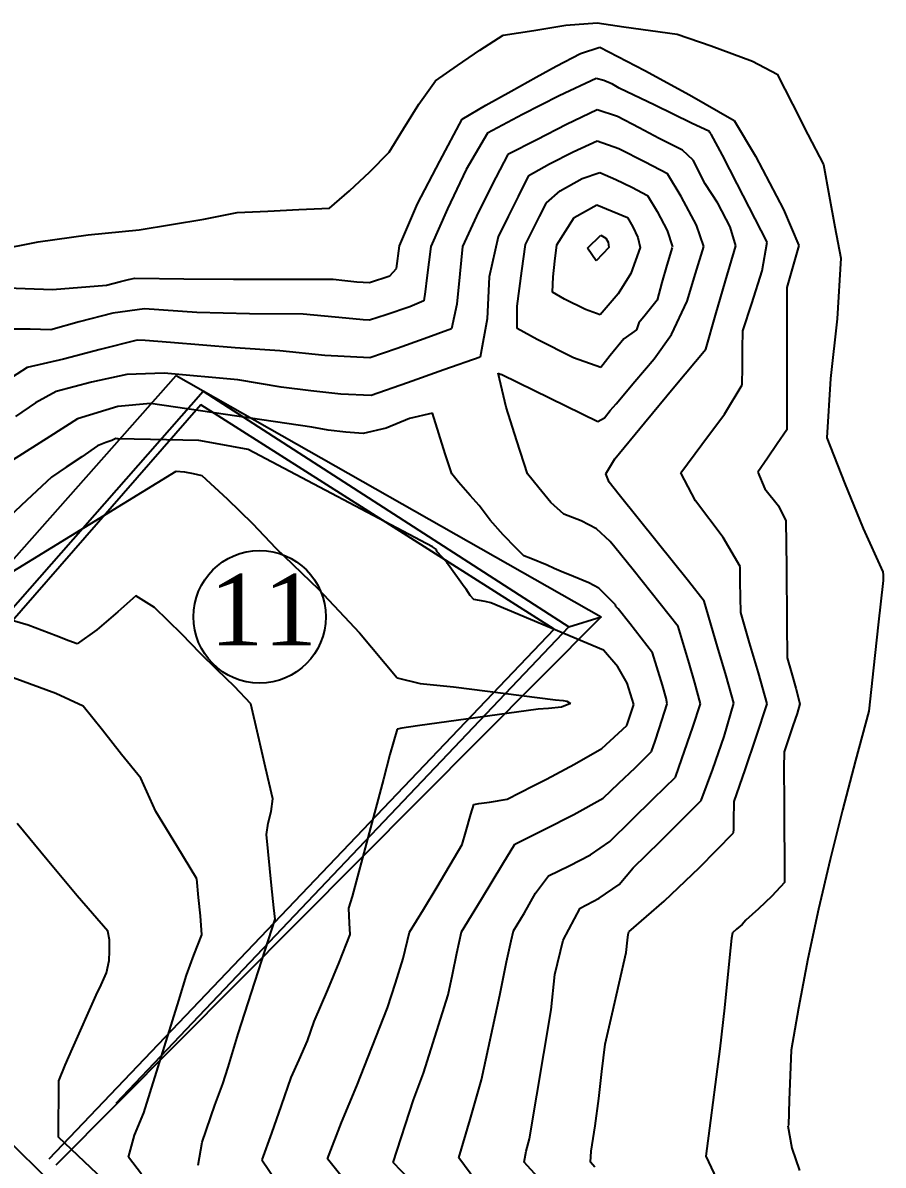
# Model space of a CAD drawing. Extents: x 21147 to 21795, y 3328 to 3821.
# Drawn here: x 21400.5 to 21447.5, y 3745.3 to 3807.7 of the extents above; entities that cross this region are included whole.
import ezdxf

# ---------------------------------------------------------------- set-up
doc = ezdxf.new("R2010")
doc.units = 0
doc.header["$MEASUREMENT"] = 0
doc.layers.get('0').update_dxf_attribs({"linetype": 'CONTINUOUS'})
for name, color, linetype in [('CURVAS', 43, 'CONTINUOUS'), ('EDIFICADO', 1, 'CONTINUOUS'), ('TEXTO', 3, 'CONTINUOUS')]:
    doc.layers.add(name, color=color, linetype=linetype)
doc.styles.add('ROMANS', font='TIMES.TTF')

msp = doc.modelspace()

# ---------------------------------------------------------------- linework, layer by layer
at = {"linetype": 'CONTINUOUS'}
msp.add_line((21430.309, 3774.682), (21432.091, 3775.222), dxfattribs=at)
at = {"layer": 'CURVAS', "linetype": 'CONTINUOUS'}
for p, q in [((21426.727, 3806.982), (21428.396, 3807.243)), ((21428.396, 3807.243), (21430.152, 3807.525)), ((21430.152, 3807.525), (21431.86, 3807.657)), ((21431.86, 3807.657), (21433.317, 3807.445)), ((21433.317, 3807.445), (21434.778, 3807.236)), ((21434.778, 3807.236), (21436.242, 3807.031)), ((21425.445, 3806.171), (21426.727, 3806.982)), ((21436.242, 3807.031), (21438.096, 3806.4)), ((21424.23, 3805.325), (21425.445, 3806.171)), ((21429.615, 3805.286), (21430.955, 3805.989)), ((21430.955, 3805.989), (21432.004, 3806.328)), ((21432.004, 3806.328), (21434.476, 3805.053)), ((21438.096, 3806.4), (21440.352, 3805.568)), ((21423.038, 3804.488), (21424.23, 3805.325)), ((21428.528, 3804.69), (21429.615, 3805.286)), ((21440.352, 3805.568), (21441.692, 3804.854)), ((21427.156, 3803.929), (21428.528, 3804.69)), ((21431.812, 3804.613), (21429.785, 3803.677)), ((21432.222, 3804.508), (21431.812, 3804.613)), ((21434.476, 3805.053), (21436.912, 3803.724)), ((21441.692, 3804.854), (21442.533, 3803.207)), ((21422.12, 3803.224), (21423.038, 3804.488)), ((21432.695, 3804.314), (21432.222, 3804.508)), ((21433.073, 3804.093), (21432.695, 3804.314)), ((21435.01, 3803.153), (21433.073, 3804.093)), ((21425.787, 3803.17), (21427.156, 3803.929)), ((21429.785, 3803.677), (21427.787, 3802.654)), ((21436.912, 3803.724), (21439.352, 3802.321)), ((21421.279, 3801.871), (21422.12, 3803.224)), ((21424.493, 3802.389), (21425.787, 3803.17)), ((21431.86, 3802.909), (21430.19, 3802.11)), ((21432.972, 3802.538), (21431.86, 3802.909)), ((21437.02, 3802.173), (21435.01, 3803.153)), ((21442.533, 3803.207), (21443.378, 3801.561)), ((21423.276, 3800.096), (21424.493, 3802.389)), ((21427.787, 3802.654), (21425.87, 3801.628)), ((21430.19, 3802.11), (21428.567, 3801.277)), ((21434.153, 3801.915), (21432.972, 3802.538)), ((21437.994, 3801.715), (21437.02, 3802.173)), ((21439.352, 3802.321), (21440.506, 3800.372)), ((21420.496, 3800.588), (21421.279, 3801.871)), ((21425.87, 3801.628), (21424.704, 3799.657)), ((21435.259, 3801.339), (21434.153, 3801.915)), ((21438.026, 3801.667), (21437.994, 3801.715)), ((21438.062, 3801.621), (21438.026, 3801.667)), ((21438.1, 3801.58), (21438.062, 3801.621)), ((21438.705, 3800.426), (21438.1, 3801.58)), ((21443.378, 3801.561), (21444.225, 3799.914)), ((21428.567, 3801.277), (21426.987, 3800.472)), ((21431.86, 3801.195), (21430.56, 3800.595)), ((21433.04, 3800.777), (21431.86, 3801.195)), ((21436.534, 3800.702), (21435.259, 3801.339)), ((21419.449, 3799.523), (21420.496, 3800.588)), ((21426.987, 3800.472), (21426.114, 3798.797)), ((21430.56, 3800.595), (21429.265, 3799.942)), ((21434.493, 3800.045), (21433.04, 3800.777)), ((21437.108, 3800.15), (21436.534, 3800.702)), ((21439.505, 3798.865), (21438.705, 3800.426)), ((21440.506, 3800.372), (21442.051, 3797.459)), ((21422.047, 3797.764), (21423.276, 3800.096)), ((21424.704, 3799.657), (21423.678, 3797.497)), ((21429.265, 3799.942), (21428.094, 3799.278)), ((21435.712, 3799.403), (21434.493, 3800.045)), ((21437.773, 3798.864), (21437.108, 3800.15)), ((21444.225, 3799.914), (21444.536, 3798.21)), ((21418.333, 3798.488), (21419.449, 3799.523)), ((21428.094, 3799.278), (21427.545, 3798.174)), ((21429.849, 3798.479), (21431.042, 3799.163)), ((21431.042, 3799.163), (21432.004, 3799.48)), ((21432.004, 3799.48), (21432.878, 3799.108)), ((21432.878, 3799.108), (21433.76, 3798.681)), ((21436.447, 3798.171), (21435.712, 3799.403)), ((21417.241, 3797.545), (21418.333, 3798.488)), ((21426.114, 3798.797), (21425.279, 3797.102)), ((21429.086, 3797.834), (21429.849, 3798.479)), ((21433.76, 3798.681), (21434.614, 3798.219)), ((21438.462, 3797.812), (21437.773, 3798.864)), ((21441.143, 3795.676), (21439.505, 3798.865)), ((21421.055, 3795.484), (21422.047, 3797.764)), ((21427.545, 3798.174), (21426.997, 3797.073)), ((21428.704, 3797.073), (21429.086, 3797.834)), ((21430.614, 3797.032), (21431.841, 3797.714)), ((21431.841, 3797.714), (21433.516, 3797.025)), ((21434.614, 3798.219), (21435.135, 3797.358)), ((21437.298, 3796.611), (21436.447, 3798.171)), ((21439.123, 3796.514), (21438.462, 3797.812)), ((21444.536, 3798.21), (21444.851, 3796.508)), ((21410.376, 3796.943), (21412.185, 3797.294)), ((21412.185, 3797.294), (21413.87, 3797.374)), ((21413.87, 3797.374), (21415.556, 3797.458)), ((21415.556, 3797.458), (21417.241, 3797.545)), ((21423.678, 3797.497), (21422.769, 3795.436)), ((21425.279, 3797.102), (21424.502, 3795.445)), ((21435.135, 3797.358), (21435.682, 3796.319)), ((21442.051, 3797.459), (21442.877, 3795.503)), ((21406.84, 3796.351), (21408.598, 3796.644)), ((21408.598, 3796.644), (21410.376, 3796.943)), ((21426.997, 3797.073), (21426.448, 3795.975)), ((21428.326, 3796.312), (21428.704, 3797.073)), ((21429.664, 3795.532), (21430.614, 3797.032)), ((21433.516, 3797.025), (21433.806, 3796.508)), ((21433.806, 3796.508), (21434.091, 3795.93)), ((21437.696, 3795.436), (21437.298, 3796.611)), ((21439.439, 3795.474), (21439.123, 3796.514)), ((21444.851, 3796.508), (21445.169, 3794.81)), ((21401.328, 3795.691), (21404.049, 3796.081)), ((21404.049, 3796.081), (21406.84, 3796.351)), ((21426.448, 3795.975), (21425.958, 3793.784)), ((21427.95, 3795.551), (21428.326, 3796.312)), ((21431.337, 3795.357), (21432.072, 3796.062)), ((21432.072, 3796.062), (21432.34, 3795.902)), ((21432.34, 3795.902), (21432.461, 3795.685)), ((21434.091, 3795.93), (21434.219, 3795.388)), ((21435.682, 3796.319), (21435.972, 3795.426)), ((21398.661, 3795.174), (21401.328, 3795.691)), ((21420.904, 3794.248), (21421.055, 3795.484)), ((21422.769, 3795.436), (21422.562, 3793.734)), ((21424.502, 3795.445), (21424.365, 3793.947)), ((21427.741, 3794.108), (21427.95, 3795.551)), ((21429.559, 3794.651), (21429.664, 3795.532)), ((21431.808, 3794.658), (21431.337, 3795.357)), ((21432.505, 3795.397), (21431.808, 3794.658)), ((21432.461, 3795.685), (21432.505, 3795.397)), ((21434.219, 3795.388), (21433.701, 3793.968)), ((21435.953, 3795.388), (21435.676, 3794.427)), ((21437.241, 3793.969), (21437.696, 3795.436)), ((21438.881, 3793.568), (21439.439, 3795.474)), ((21440.876, 3794.115), (21441.143, 3795.676)), ((21442.877, 3795.503), (21442.656, 3794.736)), ((21429.464, 3793.787), (21429.559, 3794.651)), ((21442.656, 3794.736), (21442.437, 3793.972)), ((21445.169, 3794.81), (21444.974, 3791.502)), ((21420.531, 3793.837), (21420.904, 3794.248)), ((21427.488, 3792.192), (21427.741, 3794.108)), ((21433.701, 3793.968), (21433.017, 3792.856)), ((21435.676, 3794.427), (21435.404, 3793.471)), ((21436.776, 3792.45), (21437.241, 3793.969)), ((21440.313, 3792.337), (21440.876, 3794.115)), ((21442.437, 3793.972), (21442.222, 3793.211)), ((21405.049, 3793.336), (21405.815, 3793.535)), ((21405.815, 3793.535), (21406.264, 3793.639)), ((21406.264, 3793.639), (21406.6, 3793.721)), ((21406.6, 3793.721), (21409.281, 3793.685)), ((21409.281, 3793.685), (21411.996, 3793.663)), ((21411.996, 3793.663), (21414.724, 3793.652)), ((21414.724, 3793.652), (21417.443, 3793.654)), ((21417.443, 3793.654), (21418.075, 3793.588)), ((21418.075, 3793.588), (21418.734, 3793.515)), ((21418.734, 3793.515), (21419.418, 3793.481)), ((21419.418, 3793.481), (21420.531, 3793.837)), ((21422.562, 3793.734), (21422.462, 3792.967)), ((21424.365, 3793.947), (21424.197, 3792.289)), ((21425.958, 3793.784), (21425.856, 3791.489)), ((21429.423, 3792.951), (21429.464, 3793.787)), ((21435.404, 3793.471), (21435.134, 3792.518)), ((21438.334, 3791.702), (21438.881, 3793.568)), ((21399.107, 3793.209), (21402.109, 3793.094)), ((21402.109, 3793.094), (21405.049, 3793.336)), ((21422.462, 3792.967), (21422.384, 3792.479)), ((21430.076, 3792.572), (21429.423, 3792.951)), ((21433.017, 3792.856), (21432.024, 3791.718)), ((21442.222, 3793.211), (21442.222, 3790.614)), ((21421.636, 3792.143), (21420.332, 3791.708)), ((21422.384, 3792.479), (21421.636, 3792.143)), ((21424.197, 3792.289), (21423.905, 3790.938)), ((21427.497, 3790.967), (21427.488, 3792.192)), ((21431.217, 3792.008), (21430.076, 3792.572)), ((21435.134, 3792.518), (21434.479, 3791.702)), ((21435.924, 3790.64), (21436.776, 3792.45)), ((21439.814, 3790.832), (21440.313, 3792.337)), ((21405.395, 3791.81), (21403.564, 3791.331)), ((21407.129, 3792.036), (21405.395, 3791.81)), ((21409.995, 3791.846), (21407.129, 3792.036)), ((21412.86, 3791.764), (21409.995, 3791.846)), ((21415.797, 3791.747), (21412.86, 3791.764)), ((21418.139, 3791.524), (21415.797, 3791.747)), ((21419.078, 3791.441), (21418.139, 3791.524)), ((21420.332, 3791.708), (21419.418, 3791.429)), ((21425.856, 3791.489), (21425.475, 3789.407)), ((21432.024, 3791.718), (21431.217, 3792.008)), ((21434.479, 3791.702), (21434.149, 3791.276)), ((21437.792, 3789.84), (21438.334, 3791.702)), ((21444.974, 3791.502), (21444.612, 3788.228)), ((21400.878, 3790.925), (21399.642, 3790.935)), ((21402.016, 3790.9), (21400.878, 3790.925)), ((21403.564, 3791.331), (21402.016, 3790.9)), ((21419.418, 3791.429), (21419.078, 3791.441)), ((21423.905, 3790.938), (21422.415, 3790.409)), ((21428.591, 3790.37), (21427.497, 3790.967)), ((21434.017, 3790.89), (21433.326, 3790.392)), ((21434.149, 3791.276), (21434.017, 3790.89)), ((21406.734, 3790.322), (21404.71, 3789.817)), ((21407.164, 3790.307), (21406.734, 3790.322)), ((21408.552, 3790.202), (21407.164, 3790.307)), ((21422.415, 3790.409), (21420.93, 3789.882)), ((21430.573, 3789.362), (21428.591, 3790.37)), ((21433.326, 3790.392), (21432.576, 3789.488)), ((21434.971, 3789.308), (21435.924, 3790.64)), ((21439.805, 3789.85), (21439.814, 3790.832)), ((21442.222, 3790.614), (21442.222, 3788.021)), ((21404.71, 3789.817), (21402.702, 3789.289)), ((21412.089, 3789.918), (21408.552, 3790.202)), ((21414.519, 3789.743), (21412.089, 3789.918)), ((21416.991, 3789.489), (21414.519, 3789.743)), ((21420.93, 3789.882), (21419.446, 3789.359)), ((21436.099, 3787.825), (21437.792, 3789.84)), ((21439.795, 3788.868), (21439.805, 3789.85)), ((21402.702, 3789.289), (21400.715, 3788.829)), ((21419.446, 3789.359), (21416.991, 3789.489)), ((21425.475, 3789.407), (21423.484, 3788.704)), ((21432.072, 3788.829), (21430.573, 3789.362)), ((21432.576, 3789.488), (21432.072, 3788.829)), ((21433.926, 3788.065), (21434.971, 3789.308)), ((21400.715, 3788.829), (21398.798, 3787.611)), ((21406.165, 3788.449), (21404.241, 3788.035)), ((21408.198, 3788.531), (21406.165, 3788.449)), ((21412.233, 3788.155), (21408.198, 3788.531)), ((21423.484, 3788.704), (21421.498, 3788.004)), ((21426.891, 3786.677), (21426.448, 3788.531)), ((21426.448, 3788.531), (21426.535, 3788.473)), ((21426.535, 3788.473), (21426.595, 3788.463)), ((21426.595, 3788.463), (21426.659, 3788.454)), ((21426.659, 3788.454), (21428.405, 3787.597)), ((21439.786, 3787.886), (21439.795, 3788.868)), ((21404.241, 3788.035), (21402.304, 3787.529)), ((21413.412, 3787.969), (21412.233, 3788.155)), ((21414.602, 3787.77), (21413.412, 3787.969)), ((21416.212, 3787.565), (21414.602, 3787.77)), ((21421.498, 3788.004), (21419.514, 3787.308)), ((21432.91, 3786.855), (21433.926, 3788.065)), ((21434.458, 3785.814), (21436.099, 3787.825)), ((21438.816, 3786.295), (21439.786, 3787.886)), ((21442.222, 3788.021), (21442.222, 3785.43)), ((21444.612, 3788.228), (21444.418, 3784.996)), ((21402.304, 3787.529), (21401.172, 3786.901)), ((21417.853, 3787.385), (21416.212, 3787.565)), ((21419.514, 3787.308), (21417.853, 3787.385)), ((21428.405, 3787.597), (21430.156, 3786.742)), ((21401.172, 3786.901), (21400.079, 3786.154)), ((21405.674, 3786.708), (21403.461, 3786.036)), ((21407.457, 3786.865), (21405.674, 3786.708)), ((21416.278, 3785.584), (21407.457, 3786.865)), ((21427.481, 3784.828), (21426.891, 3786.677)), ((21430.156, 3786.742), (21431.908, 3785.892)), ((21432.258, 3786.082), (21432.566, 3786.486)), ((21432.566, 3786.486), (21432.91, 3786.855)), ((21403.461, 3786.036), (21401.967, 3785.064)), ((21421.61, 3786.05), (21420.326, 3785.522)), ((21422.865, 3786.335), (21421.61, 3786.05)), ((21423.212, 3785.228), (21422.865, 3786.335)), ((21431.908, 3785.892), (21432.258, 3786.082)), ((21437.59, 3784.622), (21438.816, 3786.295)), ((21417.169, 3785.408), (21416.278, 3785.584)), ((21418.122, 3785.31), (21417.169, 3785.408)), ((21419.071, 3785.237), (21418.122, 3785.31)), ((21420.326, 3785.522), (21419.071, 3785.237)), ((21432.823, 3783.85), (21434.458, 3785.814)), ((21442.222, 3785.43), (21441.692, 3784.659)), ((21401.967, 3785.064), (21399.92, 3783.778)), ((21405.009, 3784.746), (21404.568, 3784.563)), ((21405.352, 3784.846), (21405.009, 3784.746)), ((21405.569, 3784.958), (21405.352, 3784.846)), ((21405.638, 3784.934), (21405.569, 3784.958)), ((21405.696, 3784.94), (21405.638, 3784.934)), ((21410.105, 3784.842), (21405.696, 3784.94)), ((21411.001, 3784.679), (21410.105, 3784.842)), ((21411.899, 3784.518), (21411.001, 3784.679)), ((21423.561, 3784.123), (21423.212, 3785.228)), ((21428.066, 3783.032), (21427.481, 3784.828)), ((21436.434, 3783.09), (21437.59, 3784.622)), ((21441.692, 3784.659), (21441.163, 3783.889)), ((21444.418, 3784.996), (21445.385, 3782.534)), ((21404.568, 3784.563), (21403.715, 3783.95)), ((21412.802, 3784.361), (21411.899, 3784.518)), ((21422.871, 3779.048), (21412.802, 3784.361)), ((21423.915, 3783.022), (21423.561, 3784.123)), ((21402.856, 3783.398), (21402.054, 3782.849)), ((21403.715, 3783.95), (21402.856, 3783.398)), ((21432.342, 3783.03), (21432.823, 3783.85)), ((21441.163, 3783.889), (21440.633, 3783.119)), ((21399.165, 3777.244), (21408.853, 3783.176)), ((21402.054, 3782.849), (21400.696, 3781.589)), ((21408.853, 3783.176), (21409.318, 3783.129)), ((21409.318, 3783.129), (21409.781, 3783.054)), ((21409.781, 3783.054), (21410.259, 3782.936)), ((21410.259, 3782.936), (21411.654, 3781.657)), ((21424.294, 3782.569), (21423.915, 3783.022)), ((21428.674, 3782.265), (21428.066, 3783.032)), ((21432.511, 3782.574), (21432.342, 3783.03)), ((21437.228, 3781.554), (21436.434, 3783.09)), ((21440.633, 3783.119), (21441.033, 3782.215)), ((21424.923, 3781.851), (21424.294, 3782.569)), ((21429.335, 3781.471), (21428.674, 3782.265)), ((21433.064, 3781.876), (21432.511, 3782.574)), ((21441.033, 3782.215), (21441.774, 3781.274)), ((21445.385, 3782.534), (21446.397, 3780.044)), ((21400.696, 3781.589), (21399.377, 3780.34)), ((21411.654, 3781.657), (21413.024, 3780.324)), ((21425.417, 3781.308), (21424.923, 3781.851)), ((21435.144, 3779.303), (21433.064, 3781.876)), ((21438.741, 3779.544), (21437.228, 3781.554)), ((21426.023, 3780.503), (21425.417, 3781.308)), ((21430.04, 3780.827), (21429.335, 3781.471)), ((21441.774, 3781.274), (21442.174, 3780.461)), ((21413.024, 3780.324), (21414.304, 3778.968)), ((21426.731, 3779.706), (21426.023, 3780.503)), ((21430.992, 3780.465), (21430.04, 3780.827)), ((21431.826, 3780.029), (21430.992, 3780.465)), ((21442.174, 3780.461), (21442.2, 3777.926)), ((21427.44, 3778.978), (21426.731, 3779.706)), ((21432.572, 3779.334), (21431.826, 3780.029)), ((21446.397, 3780.044), (21447.48, 3777.677)), ((21423.077, 3778.891), (21422.871, 3779.048)), ((21432.832, 3779.027), (21432.572, 3779.334)), ((21433.822, 3777.785), (21432.832, 3779.027)), ((21436.857, 3777.162), (21435.144, 3779.303)), ((21439.67, 3777.976), (21438.741, 3779.544)), ((21414.304, 3778.968), (21416.638, 3776.739)), ((21423.089, 3778.852), (21423.077, 3778.891)), ((21423.106, 3778.814), (21423.089, 3778.852)), ((21423.125, 3778.775), (21423.106, 3778.814)), ((21423.655, 3778.21), (21423.125, 3778.775)), ((21427.861, 3778.556), (21427.44, 3778.978)), ((21428.238, 3778.397), (21427.861, 3778.556)), ((21429.125, 3778.043), (21428.238, 3778.397)), ((21423.687, 3778.14), (21423.655, 3778.21)), ((21423.722, 3778.072), (21423.687, 3778.14)), ((21424.589, 3776.859), (21423.722, 3778.072)), ((21429.507, 3777.86), (21429.125, 3778.043)), ((21429.889, 3777.703), (21429.507, 3777.86)), ((21436.29, 3774.692), (21433.822, 3777.785)), ((21439.682, 3777.131), (21439.67, 3777.976)), ((21442.2, 3777.926), (21442.225, 3774.867)), ((21430.569, 3777.417), (21429.889, 3777.703)), ((21431.409, 3777.082), (21430.569, 3777.417)), ((21437.705, 3776.079), (21436.857, 3777.162)), ((21439.699, 3776.291), (21439.682, 3777.131)), ((21447.49, 3777.196), (21447.221, 3774.791)), ((21447.48, 3777.677), (21447.481, 3777.514)), ((21447.481, 3777.514), (21447.483, 3777.353)), ((21447.483, 3777.353), (21447.49, 3777.196)), ((21416.638, 3776.739), (21418.878, 3774.353)), ((21424.713, 3776.736), (21424.589, 3776.859)), ((21424.841, 3776.539), (21424.713, 3776.736)), ((21424.926, 3776.377), (21424.841, 3776.539)), ((21431.951, 3776.783), (21431.409, 3777.082)), ((21432.861, 3775.877), (21431.951, 3776.783)), ((21406.657, 3776.368), (21405.67, 3775.496)), ((21407.669, 3775.736), (21406.657, 3776.368)), ((21425.119, 3776.165), (21424.926, 3776.377)), ((21425.43, 3776.108), (21425.119, 3776.165)), ((21425.745, 3776.05), (21425.43, 3776.108)), ((21426.062, 3775.992), (21425.745, 3776.05)), ((21432.207, 3773.392), (21426.062, 3775.992)), ((21432.886, 3775.785), (21432.861, 3775.877)), ((21438.444, 3773.579), (21437.705, 3776.079)), ((21439.718, 3775.453), (21439.699, 3776.291)), ((21400.773, 3774.769), (21398.724, 3775.351)), ((21405.67, 3775.496), (21404.528, 3774.511)), ((21409.177, 3774.265), (21407.669, 3775.736)), ((21432.913, 3775.744), (21432.886, 3775.785)), ((21432.958, 3775.703), (21432.913, 3775.744)), ((21432.99, 3775.683), (21432.958, 3775.703)), ((21432.958, 3775.703), (21432.958, 3775.703)), ((21433.015, 3775.655), (21432.99, 3775.683)), ((21433.641, 3774.856), (21433.015, 3775.655)), ((21440.193, 3773.806), (21439.718, 3775.453)), ((21402.298, 3774.173), (21400.773, 3774.769)), ((21434.267, 3774.056), (21433.641, 3774.856)), ((21436.887, 3772.695), (21436.29, 3774.692)), ((21442.225, 3774.867), (21442.251, 3772.987)), ((21447.221, 3774.791), (21446.963, 3772.429)), ((21402.992, 3773.908), (21402.298, 3774.173)), ((21404.528, 3774.511), (21403.45, 3773.748)), ((21410.163, 3773.228), (21409.177, 3774.265)), ((21418.878, 3774.353), (21420.929, 3771.88)), ((21434.893, 3773.257), (21434.267, 3774.056)), ((21403.45, 3773.748), (21402.992, 3773.908)), ((21432.989, 3772.495), (21432.207, 3773.392)), ((21438.909, 3772.005), (21438.444, 3773.579)), ((21440.672, 3772.159), (21440.193, 3773.806)), ((21411.107, 3772.323), (21410.163, 3773.228)), ((21435.424, 3771.486), (21434.893, 3773.257)), ((21442.251, 3772.987), (21442.485, 3772.159)), ((21412.044, 3771.408), (21411.107, 3772.323)), ((21433.507, 3771.589), (21432.989, 3772.495)), ((21437.201, 3771.611), (21436.887, 3772.695)), ((21441.143, 3770.464), (21440.672, 3772.159)), ((21442.485, 3772.159), (21442.723, 3771.331)), ((21446.963, 3772.429), (21446.71, 3770.07)), ((21402.279, 3771.038), (21399.951, 3771.897)), ((21420.929, 3771.88), (21422.194, 3771.581)), ((21422.194, 3771.581), (21424.018, 3771.389)), ((21433.863, 3770.435), (21433.507, 3771.589)), ((21437.503, 3770.464), (21437.201, 3771.611)), ((21439.333, 3770.513), (21438.909, 3772.005)), ((21403.788, 3770.339), (21402.279, 3771.038)), ((21412.936, 3770.464), (21412.044, 3771.408)), ((21424.018, 3771.389), (21429.587, 3770.695)), ((21435.631, 3770.775), (21435.424, 3771.486)), ((21442.723, 3771.331), (21442.944, 3770.474)), ((21404.83, 3769.034), (21403.788, 3770.339)), ((21413.334, 3768.731), (21412.936, 3770.464)), ((21429.915, 3770.293), (21429.212, 3770.215)), ((21429.587, 3770.695), (21430.007, 3770.646)), ((21430.406, 3770.484), (21429.915, 3770.293)), ((21430.007, 3770.646), (21430.207, 3770.616)), ((21430.207, 3770.616), (21430.406, 3770.484)), ((21433.731, 3770.05), (21433.863, 3770.435)), ((21435.256, 3769.11), (21435.693, 3770.464)), ((21435.693, 3770.464), (21435.631, 3770.775)), ((21437.087, 3769.189), (21437.503, 3770.464)), ((21438.805, 3768.689), (21439.333, 3770.513)), ((21440.553, 3768.653), (21441.143, 3770.464)), ((21442.944, 3770.474), (21442.784, 3769.947)), ((21428.643, 3770.185), (21422.043, 3769.259)), ((21429.212, 3770.215), (21428.643, 3770.185)), ((21433.478, 3769.28), (21433.603, 3769.665)), ((21433.603, 3769.665), (21433.731, 3770.05)), ((21442.784, 3769.947), (21442.559, 3769.268)), ((21446.71, 3770.07), (21445.987, 3767.371)), ((21405.865, 3767.709), (21404.83, 3769.034)), ((21420.939, 3769.087), (21420.542, 3767.707)), ((21421.189, 3769.137), (21420.939, 3769.087)), ((21422.043, 3769.259), (21421.189, 3769.137)), ((21432.115, 3768.024), (21433.478, 3769.28)), ((21435.031, 3768.438), (21435.256, 3769.11)), ((21436.497, 3767.461), (21437.087, 3769.189)), ((21442.559, 3769.268), (21442.078, 3767.855)), ((21413.736, 3767), (21413.334, 3768.731)), ((21434.826, 3767.874), (21435.031, 3768.438)), ((21438.189, 3766.898), (21438.805, 3768.689)), ((21439.949, 3766.87), (21440.553, 3768.653)), ((21430.616, 3767.178), (21432.115, 3768.024)), ((21433.947, 3766.974), (21434.826, 3767.874)), ((21442.078, 3767.855), (21442.066, 3766.948)), ((21406.927, 3766.41), (21405.865, 3767.709)), ((21420.542, 3767.707), (21420.184, 3766.361)), ((21429.086, 3766.352), (21430.616, 3767.178)), ((21436.145, 3766.468), (21436.497, 3767.461)), ((21445.987, 3767.371), (21445.275, 3764.668)), ((21414.14, 3765.274), (21413.736, 3767)), ((21433.056, 3766.128), (21433.947, 3766.974)), ((21437.551, 3765.197), (21438.189, 3766.898)), ((21439.352, 3765.129), (21439.949, 3766.87)), ((21442.066, 3766.948), (21442.073, 3765.095)), ((21407.741, 3764.582), (21406.927, 3766.41)), ((21420.184, 3766.361), (21418.483, 3759.948)), ((21427.652, 3765.62), (21428.367, 3765.986)), ((21428.367, 3765.986), (21429.086, 3766.352)), ((21432.197, 3765.312), (21433.056, 3766.128)), ((21434.944, 3765.293), (21436.145, 3766.468)), ((21414.053, 3764.592), (21414.14, 3765.274)), ((21426.939, 3765.254), (21427.652, 3765.62)), ((21430.587, 3764.432), (21432.197, 3765.312)), ((21433.748, 3764.121), (21434.944, 3765.293)), ((21424.958, 3764.442), (21425.119, 3764.965)), ((21425.119, 3764.965), (21425.4, 3765.019)), ((21425.4, 3765.019), (21425.977, 3765.105)), ((21425.977, 3765.105), (21426.939, 3765.254)), ((21436.806, 3764.438), (21437.551, 3765.197)), ((21439.338, 3764.071), (21439.352, 3765.129)), ((21442.073, 3765.095), (21442.106, 3760.709)), ((21445.275, 3764.668), (21444.59, 3761.963)), ((21408.903, 3762.713), (21407.741, 3764.582)), ((21413.89, 3763.952), (21414.053, 3764.592)), ((21424.691, 3763.477), (21424.958, 3764.442)), ((21428.963, 3763.602), (21430.587, 3764.432)), ((21432.553, 3762.953), (21433.748, 3764.121)), ((21435.299, 3762.945), (21436.806, 3764.438)), ((21439.325, 3763.629), (21439.338, 3764.071)), ((21401.804, 3761.951), (21400.176, 3763.925)), ((21413.803, 3763.328), (21413.89, 3763.952)), ((21424.493, 3762.779), (21424.691, 3763.477)), ((21427.372, 3762.799), (21428.963, 3763.602)), ((21437.453, 3761.523), (21439.304, 3763.425)), ((21439.304, 3763.425), (21439.325, 3763.629)), ((21414.077, 3760.551), (21413.803, 3763.328)), ((21423.128, 3760.483), (21424.493, 3762.779)), ((21426.709, 3761.729), (21427.372, 3762.799)), ((21431.498, 3762.216), (21432.553, 3762.953)), ((21433.834, 3761.518), (21435.299, 3762.945)), ((21409.999, 3760.911), (21408.903, 3762.713)), ((21430.334, 3761.616), (21431.498, 3762.216)), ((21403.46, 3759.99), (21401.804, 3761.951)), ((21425.544, 3759.81), (21426.709, 3761.729)), ((21429.202, 3761.084), (21430.334, 3761.616)), ((21444.59, 3761.963), (21443.949, 3759.256)), ((21410.089, 3759.9), (21409.999, 3760.911)), ((21428.489, 3760.125), (21429.202, 3761.084)), ((21433.068, 3760.605), (21433.834, 3761.518)), ((21435.515, 3759.692), (21437.453, 3761.523)), ((21414.2, 3759.32), (21414.077, 3760.551)), ((21422.381, 3759.243), (21423.128, 3760.483)), ((21431.978, 3759.849), (21433.068, 3760.605)), ((21442.106, 3760.709), (21441.409, 3759.963)), ((21405.126, 3758.061), (21403.46, 3759.99)), ((21410.182, 3758.892), (21410.089, 3759.9)), ((21418.483, 3759.948), (21418.28, 3759.319)), ((21424.445, 3758.022), (21425.544, 3759.81)), ((21427.886, 3759.061), (21428.489, 3760.125)), ((21430.935, 3759.303), (21431.978, 3759.849)), ((21433.593, 3758.022), (21435.515, 3759.692)), ((21441.409, 3759.963), (21440.682, 3759.279)), ((21414.275, 3758.706), (21414.2, 3759.32)), ((21418.28, 3759.319), (21418.305, 3758.487)), ((21421.613, 3757.993), (21422.381, 3759.243)), ((21427.295, 3758.07), (21427.886, 3759.061)), ((21430.002, 3757.554), (21430.935, 3759.303)), ((21440.682, 3759.279), (21439.978, 3758.648)), ((21443.949, 3759.256), (21443.369, 3756.549)), ((21410.259, 3757.849), (21410.182, 3758.892)), ((21412.253, 3752.446), (21414.275, 3758.706)), ((21418.305, 3758.487), (21418.358, 3757.878)), ((21439.78, 3758.411), (21439.48, 3758.163)), ((21439.978, 3758.648), (21439.78, 3758.411)), ((21405.217, 3757.581), (21405.126, 3758.061)), ((21409.835, 3756.741), (21410.259, 3757.849)), ((21418.358, 3757.878), (21417.751, 3756.339)), ((21421.264, 3756.562), (21421.613, 3757.993)), ((21424.187, 3756.859), (21424.445, 3758.022)), ((21427.16, 3757.519), (21427.295, 3758.07)), ((21433.518, 3757.57), (21433.556, 3757.864)), ((21433.556, 3757.864), (21433.593, 3758.022)), ((21439.256, 3757.964), (21439.207, 3757.671)), ((21439.48, 3758.163), (21439.256, 3757.964)), ((21405.225, 3756.958), (21405.217, 3757.581)), ((21426.916, 3756.387), (21427.16, 3757.519)), ((21429.551, 3755.69), (21430.002, 3757.554)), ((21433.449, 3756.886), (21433.518, 3757.57)), ((21439.207, 3757.671), (21439.093, 3756.607)), ((21405.194, 3756.452), (21405.225, 3756.958)), ((21409.428, 3755.659), (21409.835, 3756.741)), ((21420.851, 3755.215), (21421.264, 3756.562)), ((21423.961, 3755.696), (21424.187, 3756.859)), ((21433.064, 3755.213), (21433.449, 3756.886)), ((21439.093, 3756.607), (21438.813, 3753.862)), ((21443.369, 3756.549), (21442.867, 3753.842)), ((21405.056, 3755.785), (21405.194, 3756.452)), ((21417.751, 3756.339), (21417.126, 3754.842)), ((21426.544, 3754.565), (21426.916, 3756.387)), ((21404.763, 3755.123), (21405.056, 3755.785)), ((21408.998, 3754.276), (21409.428, 3755.659)), ((21423.722, 3754.584), (21423.961, 3755.696)), ((21429.356, 3753.756), (21429.551, 3755.69)), ((21404.491, 3754.565), (21404.763, 3755.123)), ((21417.126, 3754.842), (21416.374, 3753.12)), ((21420.4, 3753.862), (21420.851, 3755.215)), ((21432.678, 3753.544), (21433.064, 3755.213)), ((21403.202, 3751.65), (21404.491, 3754.565)), ((21407.091, 3748.132), (21408.998, 3754.276)), ((21422.373, 3750.301), (21423.722, 3754.584)), ((21425.541, 3749.935), (21426.544, 3754.565)), ((21418.729, 3749.604), (21420.4, 3753.862)), ((21428.172, 3746.717), (21429.356, 3753.756)), ((21432.293, 3751.878), (21432.678, 3753.544)), ((21438.813, 3753.862), (21438.572, 3751.628)), ((21442.867, 3753.842), (21442.463, 3751.56)), ((21416.374, 3753.12), (21416.022, 3752.059)), ((21411.973, 3751.534), (21412.253, 3752.446)), ((21402.79, 3750.738), (21403.202, 3751.65)), ((21416.022, 3752.059), (21415.568, 3751.032)), ((21432.12, 3750.395), (21432.293, 3751.878)), ((21438.572, 3751.628), (21438.312, 3749.673)), ((21442.463, 3751.56), (21442.408, 3750.193)), ((21411.694, 3750.626), (21411.973, 3751.534)), ((21415.568, 3751.032), (21415.132, 3750.067)), ((21402.449, 3749.875), (21402.79, 3750.738)), ((21411.415, 3749.721), (21411.694, 3750.626)), ((21421.82, 3748.838), (21422.373, 3750.301)), ((21431.947, 3748.912), (21432.12, 3750.395)), ((21402.442, 3748.847), (21402.449, 3749.875)), ((21410.975, 3748.554), (21411.415, 3749.721)), ((21415.132, 3750.067), (21414.596, 3748.529)), ((21424.918, 3747.766), (21425.541, 3749.935)), ((21442.408, 3750.193), (21442.357, 3748.825)), ((21417.894, 3747.603), (21418.729, 3749.604)), ((21438.312, 3749.673), (21438.052, 3747.718)), ((21402.44, 3747.824), (21402.442, 3748.847)), ((21410.278, 3746.534), (21410.975, 3748.554)), ((21414.596, 3748.529), (21414.07, 3747.019)), ((21420.718, 3745.416), (21421.82, 3748.838)), ((21431.754, 3747.429), (21431.947, 3748.912)), ((21442.357, 3748.825), (21442.309, 3747.458)), ((21402.439, 3746.803), (21402.44, 3747.824)), ((21406.592, 3746.912), (21407.091, 3748.132)), ((21417.135, 3745.618), (21417.894, 3747.603)), ((21424.31, 3745.676), (21424.918, 3747.766)), ((21431.652, 3746.732), (21431.754, 3747.429)), ((21438.052, 3747.718), (21437.792, 3745.763)), ((21442.309, 3747.458), (21442.289, 3747.429)), ((21442.289, 3747.429), (21442.493, 3746.199)), ((21442.309, 3747.458), (21442.309, 3747.458)), ((21442.309, 3747.458), (21442.309, 3747.458)), ((21412.012, 3737.721), (21402.439, 3746.803)), ((21406.254, 3745.714), (21406.592, 3746.912)), ((21414.07, 3747.019), (21413.533, 3745.57)), ((21427.978, 3746.044), (21428.172, 3746.717)), ((21431.544, 3746.048), (21431.652, 3746.732)), ((21410.057, 3745.272), (21410.278, 3746.534)), ((21427.883, 3745.435), (21427.978, 3746.044)), ((21431.494, 3745.435), (21431.544, 3746.048)), ((21442.493, 3746.199), (21442.917, 3744.989)), ((21406.975, 3744.79), (21406.254, 3745.714)), ((21413.533, 3745.57), (21414.277, 3744.485)), ((21417.931, 3744.622), (21417.135, 3745.618)), ((21422.077, 3744.009), (21420.718, 3745.416)), ((21425.243, 3744.417), (21424.31, 3745.676)), ((21428.621, 3744.622), (21427.883, 3745.435)), ((21431.733, 3745.169), (21431.494, 3745.435)), ((21437.792, 3745.763), (21438.529, 3744.227))]:
    msp.add_line(p, q, dxfattribs=at)
at = {"layer": 'EDIFICADO', "linetype": 'CONTINUOUS'}
for p, q in [((21375.349, 3750.607), (21408.863, 3788.396)), ((21408.863, 3788.396), (21432.091, 3775.222)), ((21386.058, 3759.919), (21410.336, 3787.548)), ((21410.336, 3787.548), (21430.309, 3774.682)), ((21410.211, 3786.797), (21386.858, 3760.044)), ((21429.52, 3774.538), (21410.211, 3786.797)), ((21432.091, 3775.222), (21402.295, 3745.281)), ((21430.309, 3774.682), (21405.569, 3748.642)), ((21401.929, 3745.618), (21429.52, 3774.538)), ((21428.046, 3718.509), (21386.174, 3760.044))]:
    msp.add_line(p, q, dxfattribs=at)
at = {"layer": 'TEXTO', "color": 1}
msp.add_circle((21413.422, 3775.221), 3.617, dxfattribs=at)

# ---------------------------------------------------------------- texts
at = {"layer": 'TEXTO', "color": 1, "style": 'ROMANS'}
msp.add_text('11', height=3.8973, dxfattribs=at).set_placement((21410.679, 3773.661))

doc.saveas('drawing.dxf')
